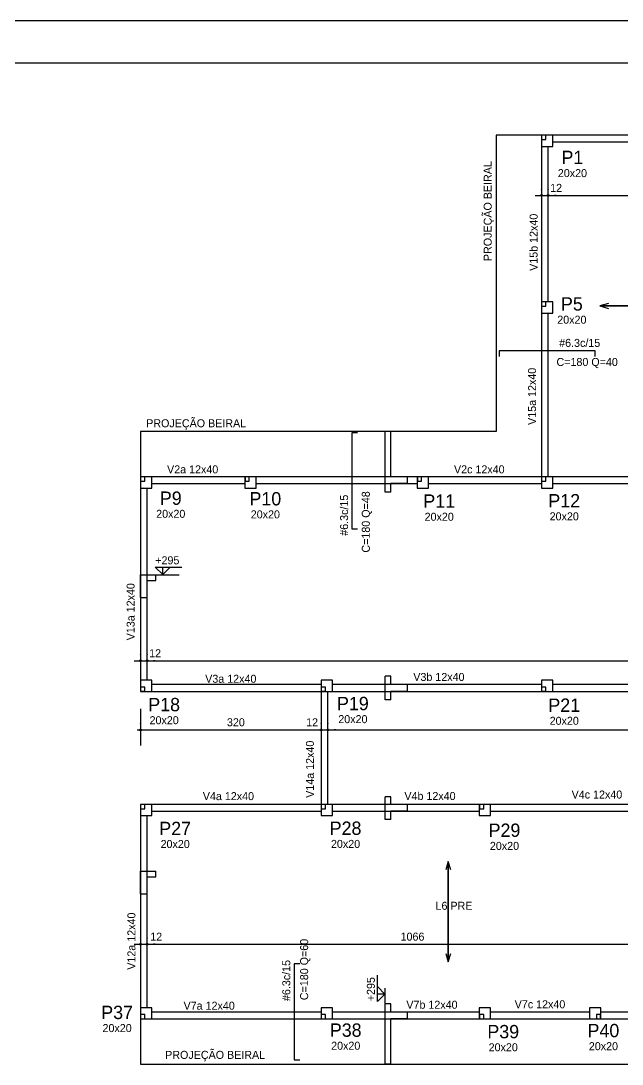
# Model space of a CAD drawing. Extents: x -8959 to 10104, y 7473 to 11928.
# Drawn here: x 2034 to 3098, y 10081 to 11928 of the extents above; entities that cross this region are included whole.
import ezdxf
from ezdxf.enums import TextEntityAlignment as Align

# ---------------------------------------------------------------- set-up
doc = ezdxf.new("R2010")
doc.units = 0
doc.header["$LTSCALE"] = 10
doc.header["$MEASUREMENT"] = 0
doc.linetypes.add('LT0', pattern=[0])
doc.linetypes.add('PT1', pattern=[7.1, 0.1, -7])
for name, color, linetype in [('COT-L', 1, 'LT0'), ('COT-T', 1, 'LT0'), ('LJN-T', 8, 'LT0'), ('PIL-L', 2, 'LT0'), ('PIL-T', 4, 'LT0'), ('VIG-L', 7, 'LT0'), ('VIG-T', 8, 'LT0')]:
    doc.layers.add(name, color=color, linetype=linetype)

msp = doc.modelspace()

# ---------------------------------------------------------------- linework, layer by layer
at = {"layer": 'COT-L', "linetype": 'ByBlock'}
msp.add_line((2245.5, 10710.3), (2245.5, 10645.6), dxfattribs=at)
at = {"layer": 'COT-T', "linetype": 'LT0'}
for p, q in [((2955.5, 11630.1), (2955.5, 11630.6)), ((2967.5, 11630.1), (2967.5, 11630.6)), ((2967.5, 11630.6), (2967.5, 11630.1)), ((2944.3, 11619.3), (2981.5, 11619.3)), ((2956.3, 11619.3), (3150.5, 11619.3)), ((2981.5, 11619.3), (2978.8, 11619.3)), ((3074, 11428.1), (3059, 11423.6)), ((3242, 11423.6), (3059, 11423.6)), ((3059, 11423.6), (3074, 11419.1)), ((3059, 11423.6), (3242, 11423.6)), ((2234.3, 10795.3), (2271.5, 10795.3)), ((2245.5, 10806.1), (2245.5, 10806.6)), ((2246.3, 10795.3), (3348, 10795.3)), ((2257.5, 10806.1), (2257.5, 10806.6)), ((2257.5, 10806.6), (2257.5, 10806.1)), ((2271.5, 10795.3), (2268.8, 10795.3)), ((2245.5, 10683.7), (2245.5, 10684.2)), ((2565.5, 10683.7), (2565.5, 10684.2)), ((2577.5, 10683.7), (2577.5, 10684.2)), ((2577.5, 10684.2), (2577.5, 10683.7)), ((2239.7, 10673), (3412.2, 10673)), ((2554.3, 10673), (2591.5, 10673)), ((2591.5, 10673), (2588.8, 10673)), ((2790.5, 10440.1), (2786, 10425.1)), ((2790.5, 10440.1), (2790.5, 10262.1)), ((2790.5, 10262.1), (2790.5, 10440.1)), ((2795, 10425.1), (2790.5, 10440.1)), ((2234.3, 10293.4), (2271.5, 10293.4)), ((2245.5, 10304.1), (2245.5, 10304.6)), ((2246.3, 10293.4), (2790.5, 10293.4)), ((2257.5, 10304.1), (2257.5, 10304.6)), ((2257.5, 10304.6), (2257.5, 10304.1)), ((2271.5, 10293.4), (2268.8, 10293.4)), ((2790.5, 10293.4), (3334.8, 10293.4)), ((2786, 10277.1), (2790.5, 10262.1)), ((2790.5, 10262.1), (2795, 10277.1))]:
    msp.add_line(p, q, dxfattribs=at)
at = {"layer": 'COT-T'}
for centre in [(2955.5, 11619.3), (2967.5, 11619.3), (2967.5, 11619.3), (2245.5, 10795.3), (2257.5, 10795.3), (2257.5, 10795.3), (2245.5, 10673), (2565.5, 10673), (2577.5, 10673), (2577.5, 10673), (2245.5, 10293.4), (2257.5, 10293.4), (2257.5, 10293.4)]:
    msp.add_circle(centre, 1.5, dxfattribs=at)
at = {"layer": 'LJN-T', "linetype": 'PT1'}
for p, q in [((2967, 11706.1), (2975.5, 11714.7)), ((2969, 11411.1), (2975.5, 11417.7)), ((2735.5, 11103.5), (2753.2, 11121.1)), ((2250.6, 11101.1), (2265.5, 11116.1)), ((2436.2, 11101.1), (2450.5, 11115.4)), ((2955.9, 11101.1), (2975.5, 11120.7)), ((2565.5, 10747.8), (2578.8, 10761.1)), ((2261.8, 10741.1), (2265.5, 10744.8)), ((2967.2, 10741.1), (2975.5, 10749.5)), ((2245.5, 10539.2), (2247.4, 10541.1)), ((2565.5, 10525.1), (2581.6, 10541.1)), ((2265.5, 10522.1), (2264.6, 10521.1)), ((2858.5, 10521.1), (2865.5, 10528.1)), ((2245.5, 10168), (2258.7, 10181.1)), ((2845.5, 10174), (2852.7, 10181.1)), ((2572.8, 10161.1), (2585.5, 10173.9)), ((3055.4, 10161.1), (3060.5, 10166.3))]:
    msp.add_line(p, q, dxfattribs=at)
at = {"layer": 'PIL-T', "linetype": 'LT0'}
for p, q in [((2975.5, 11726.1), (2955.5, 11726.1)), ((2955.5, 11726.1), (2955.5, 11706.1)), ((2963.3, 11725.9), (2955.8, 11725.9)), ((2955.8, 11725.9), (2955.8, 11718.4)), ((2955.8, 11718.4), (2963.3, 11718.4)), ((2963.3, 11718.4), (2963.3, 11725.9)), ((2975.5, 11706.1), (2975.5, 11726.1)), ((2955.5, 11706.1), (2975.5, 11706.1)), ((2975.5, 11431.1), (2955.5, 11431.1)), ((2955.5, 11431.1), (2955.5, 11411.1)), ((2963.3, 11430.9), (2955.8, 11430.9)), ((2955.8, 11430.9), (2955.8, 11423.4)), ((2955.8, 11423.4), (2963.3, 11423.4)), ((2963.3, 11423.4), (2963.3, 11430.9)), ((2975.5, 11411.1), (2975.5, 11431.1)), ((2955.5, 11411.1), (2975.5, 11411.1)), ((2678.6, 11121.1), (2678.6, 11201.1)), ((2688.6, 11201.1), (2678.6, 11201.1)), ((2688.6, 11121.1), (2688.6, 11201.1)), ((2265.5, 11121.1), (2245.5, 11121.1)), ((2245.5, 11121.1), (2245.5, 11101.1)), ((2265.5, 11101.1), (2265.5, 11121.1)), ((2450.5, 11121.1), (2430.5, 11121.1)), ((2430.5, 11121.1), (2430.5, 11101.1)), ((2450.5, 11101.1), (2450.5, 11121.1)), ((2678.6, 11109.1), (2678.6, 11121.1)), ((2718.6, 11121.1), (2688.6, 11121.1)), ((2718.6, 11109.1), (2718.6, 11121.1)), ((2755.5, 11121.1), (2735.5, 11121.1)), ((2735.5, 11121.1), (2735.5, 11101.1)), ((2755.5, 11101.1), (2755.5, 11121.1)), ((2975.5, 11121.1), (2955.5, 11121.1)), ((2955.5, 11121.1), (2955.5, 11101.1)), ((2975.5, 11101.1), (2975.5, 11121.1)), ((2253.3, 11120.9), (2245.8, 11120.9)), ((2245.8, 11120.9), (2245.8, 11113.4)), ((2245.8, 11113.4), (2253.3, 11113.4)), ((2253.3, 11113.4), (2253.3, 11120.9)), ((2438.3, 11120.9), (2430.8, 11120.9)), ((2430.8, 11120.9), (2430.8, 11113.4)), ((2430.8, 11113.4), (2438.3, 11113.4)), ((2438.3, 11113.4), (2438.3, 11120.9)), ((2678.6, 11094.1), (2678.6, 11109.1)), ((2718.6, 11109.1), (2688.6, 11109.1)), ((2688.6, 11094.1), (2688.6, 11109.1)), ((2743.3, 11120.9), (2735.8, 11120.9)), ((2735.8, 11120.9), (2735.8, 11113.4)), ((2735.8, 11113.4), (2743.3, 11113.4)), ((2743.3, 11113.4), (2743.3, 11120.9)), ((2963.3, 11120.9), (2955.8, 11120.9)), ((2955.8, 11120.9), (2955.8, 11113.4)), ((2955.8, 11113.4), (2963.3, 11113.4)), ((2963.3, 11113.4), (2963.3, 11120.9)), ((2245.5, 11101.1), (2265.5, 11101.1)), ((2430.5, 11101.1), (2450.5, 11101.1)), ((2688.6, 11094.1), (2678.6, 11094.1)), ((2735.5, 11101.1), (2755.5, 11101.1)), ((2955.5, 11101.1), (2975.5, 11101.1)), ((2245.5, 10947.3), (2257.5, 10947.3)), ((2245.5, 10907.3), (2245.5, 10947.3)), ((2257.5, 10947.3), (2272.5, 10947.3)), ((2257.5, 10907.3), (2257.5, 10937.3)), ((2257.5, 10937.3), (2272.5, 10937.3)), ((2272.5, 10937.3), (2272.5, 10947.3)), ((2245.5, 10907.3), (2257.5, 10907.3)), ((2265.5, 10761.1), (2245.5, 10761.1)), ((2245.5, 10761.1), (2245.5, 10741.1)), ((2265.5, 10741.1), (2265.5, 10761.1)), ((2585.5, 10761.1), (2565.5, 10761.1)), ((2565.5, 10761.1), (2565.5, 10741.1)), ((2585.5, 10741.1), (2585.5, 10761.1)), ((2678.6, 10741.1), (2678.6, 10768.1)), ((2688.6, 10768.1), (2678.6, 10768.1)), ((2688.6, 10753.1), (2688.6, 10768.1)), ((2718.6, 10753.1), (2688.6, 10753.1)), ((2718.6, 10741.1), (2718.6, 10753.1)), ((2975.5, 10761.1), (2955.5, 10761.1)), ((2955.5, 10761.1), (2955.5, 10741.1)), ((2975.5, 10741.1), (2975.5, 10761.1)), ((2245.5, 10741.1), (2265.5, 10741.1)), ((2253.3, 10748.9), (2245.8, 10748.9)), ((2245.8, 10748.9), (2245.8, 10741.4)), ((2245.8, 10741.4), (2253.3, 10741.4)), ((2253.3, 10741.4), (2253.3, 10748.9)), ((2565.5, 10741.1), (2585.5, 10741.1)), ((2573.3, 10748.9), (2565.8, 10748.9)), ((2565.8, 10748.9), (2565.8, 10741.4)), ((2565.8, 10741.4), (2573.3, 10741.4)), ((2573.3, 10741.4), (2573.3, 10748.9)), ((2678.6, 10726.1), (2678.6, 10741.1)), ((2718.6, 10741.1), (2688.6, 10741.1)), ((2688.6, 10726.1), (2688.6, 10741.1)), ((2955.5, 10741.1), (2975.5, 10741.1)), ((2963.3, 10748.9), (2955.8, 10748.9)), ((2955.8, 10748.9), (2955.8, 10741.4)), ((2955.8, 10741.4), (2963.3, 10741.4)), ((2963.3, 10741.4), (2963.3, 10748.9)), ((2688.6, 10726.1), (2678.6, 10726.1)), ((2678.6, 10529.1), (2678.6, 10554.7)), ((2688.6, 10554.7), (2678.6, 10554.7)), ((2688.6, 10541.1), (2688.6, 10554.7)), ((2265.5, 10541.1), (2245.5, 10541.1)), ((2245.5, 10541.1), (2245.5, 10521.1)), ((2253.3, 10540.9), (2245.8, 10540.9)), ((2245.8, 10540.9), (2245.8, 10533.4)), ((2245.8, 10533.4), (2253.3, 10533.4)), ((2253.3, 10533.4), (2253.3, 10540.9)), ((2265.5, 10521.1), (2265.5, 10541.1)), ((2585.5, 10541.1), (2565.5, 10541.1)), ((2565.5, 10541.1), (2565.5, 10521.1)), ((2573.3, 10540.9), (2565.8, 10540.9)), ((2565.8, 10540.9), (2565.8, 10533.4)), ((2565.8, 10533.4), (2573.3, 10533.4)), ((2573.3, 10533.4), (2573.3, 10540.9)), ((2585.5, 10521.1), (2585.5, 10541.1)), ((2718.6, 10541.1), (2688.6, 10541.1)), ((2718.6, 10529.1), (2718.6, 10541.1)), ((2865.5, 10541.1), (2845.5, 10541.1)), ((2845.5, 10541.1), (2845.5, 10521.1)), ((2853.3, 10540.9), (2845.8, 10540.9)), ((2845.8, 10540.9), (2845.8, 10533.4)), ((2845.8, 10533.4), (2853.3, 10533.4)), ((2853.3, 10533.4), (2853.3, 10540.9)), ((2865.5, 10521.1), (2865.5, 10541.1)), ((2245.5, 10521.1), (2265.5, 10521.1)), ((2565.5, 10521.1), (2585.5, 10521.1)), ((2678.6, 10514.1), (2678.6, 10529.1)), ((2688.6, 10514.1), (2678.6, 10514.1)), ((2718.6, 10529.1), (2688.6, 10529.1)), ((2688.6, 10514.1), (2688.6, 10529.1)), ((2845.5, 10521.1), (2865.5, 10521.1)), ((2245.5, 10422.6), (2257.5, 10422.6)), ((2245.5, 10382.6), (2245.5, 10422.6)), ((2257.5, 10422.6), (2272.5, 10422.6)), ((2272.5, 10412.6), (2272.5, 10422.6)), ((2257.5, 10382.6), (2257.5, 10412.6)), ((2257.5, 10412.6), (2272.5, 10412.6)), ((2245.5, 10382.6), (2257.5, 10382.6)), ((2265.5, 10181.1), (2245.5, 10181.1)), ((2245.5, 10181.1), (2245.5, 10161.1)), ((2265.5, 10161.1), (2265.5, 10181.1)), ((2585.5, 10181.1), (2565.5, 10181.1)), ((2565.5, 10181.1), (2565.5, 10161.1)), ((2585.5, 10161.1), (2585.5, 10181.1)), ((2678.6, 10161.1), (2678.6, 10188.1)), ((2688.6, 10188.1), (2678.6, 10188.1)), ((2688.6, 10173.1), (2688.6, 10188.1)), ((2865.5, 10181.1), (2845.5, 10181.1)), ((2845.5, 10181.1), (2845.5, 10161.1)), ((2865.5, 10161.1), (2865.5, 10181.1)), ((3060.5, 10181.1), (3040.5, 10181.1)), ((3040.5, 10181.1), (3040.5, 10161.1)), ((3060.5, 10161.1), (3060.5, 10181.1)), ((2245.5, 10161.1), (2265.5, 10161.1)), ((2253.3, 10168.9), (2245.8, 10168.9)), ((2245.8, 10168.9), (2245.8, 10161.4)), ((2245.8, 10161.4), (2253.3, 10161.4)), ((2253.3, 10161.4), (2253.3, 10168.9)), ((2565.5, 10161.1), (2585.5, 10161.1)), ((2573.3, 10168.9), (2565.8, 10168.9)), ((2565.8, 10168.9), (2565.8, 10161.4)), ((2565.8, 10161.4), (2573.3, 10161.4)), ((2573.3, 10161.4), (2573.3, 10168.9)), ((2678.6, 10081.1), (2678.6, 10161.1)), ((2718.6, 10173.1), (2688.6, 10173.1)), ((2718.6, 10161.1), (2688.6, 10161.1)), ((2688.6, 10081.1), (2688.6, 10161.1)), ((2718.6, 10161.1), (2718.6, 10173.1)), ((2845.5, 10161.1), (2865.5, 10161.1)), ((2853.3, 10168.9), (2845.8, 10168.9)), ((2845.8, 10168.9), (2845.8, 10161.4)), ((2845.8, 10161.4), (2853.3, 10161.4)), ((2853.3, 10161.4), (2853.3, 10168.9)), ((3040.5, 10161.1), (3060.5, 10161.1)), ((3060.3, 10168.9), (3052.8, 10168.9)), ((3052.8, 10168.9), (3052.8, 10161.4)), ((3052.8, 10161.4), (3060.3, 10161.4)), ((3060.3, 10161.4), (3060.3, 10168.9)), ((2688.6, 10081.1), (2678.6, 10081.1))]:
    msp.add_line(p, q, dxfattribs=at)
at = {"layer": 'PIL-T', "linetype": 'ByBlock'}
for p, q in [((3050.7, 11344.3), (2880.7, 11344.3)), ((2880.7, 11344.3), (2880.7, 11334.3)), ((3050.7, 11334.3), (3050.7, 11344.3)), ((2630, 11198.7), (2620, 11198.7)), ((2620, 11198.7), (2620, 11028.7)), ((2620, 11028.7), (2630, 11028.7)), ((2527.7, 10258.9), (2517.7, 10258.9)), ((2517.7, 10258.9), (2517.7, 10088.9)), ((2517.7, 10088.9), (2527.7, 10088.9))]:
    msp.add_line(p, q, dxfattribs=at)
at = {"layer": 'VIG-L'}
for p, q in [((2271.6, 10961.4), (2318.6, 10961.4)), ((2271.6, 10961.4), (2284.9, 10948.1)), ((2284.9, 10948.1), (2298.3, 10961.4)), ((2284.9, 10948.1), (2284.9, 10961.4)), ((2665, 10191.8), (2665, 10238.7)), ((2678.3, 10205.1), (2665, 10218.4)), ((2665, 10191.8), (2678.3, 10205.1)), ((2678.3, 10205.1), (2665, 10205.1))]:
    msp.add_line(p, q, dxfattribs=at)
at = {"layer": 'VIG-T', "linetype": 'ByBlock'}
for p, q in [((4794.6, 11928.5), (-1512.4, 11928.5)), ((4694.6, 11853.5), (-1324.9, 11853.5)), ((2272.7, 10947.5), (2314.2, 10947.5)), ((2678.6, 10187.8), (2678.6, 10215.7))]:
    msp.add_line(p, q, dxfattribs=at)
at = {"layer": 'VIG-T', "linetype": 'LT0'}
for p, q in [((3325.5, 11726.1), (2875.5, 11726.1)), ((2875.5, 11726.1), (2875.5, 11201.1)), ((2975.5, 11714.1), (3325.5, 11714.1)), ((2955.5, 11706.1), (2955.5, 11431.1)), ((2967.5, 11431.1), (2967.5, 11706.1)), ((2955.5, 11411.1), (2955.5, 11121.1)), ((2967.5, 11121.1), (2967.5, 11411.1)), ((2875.5, 11201.1), (2245.5, 11201.1)), ((2245.5, 11201.1), (2245.5, 10761.1)), ((2430.5, 11121.1), (2265.5, 11121.1)), ((2735.5, 11121.1), (2450.5, 11121.1)), ((2955.5, 11121.1), (2755.5, 11121.1)), ((3325.5, 11121.1), (2975.5, 11121.1)), ((2265.5, 11109.1), (2430.5, 11109.1)), ((2450.5, 11109.1), (2735.5, 11109.1)), ((2755.5, 11109.1), (2955.5, 11109.1)), ((2975.5, 11109.1), (3325.5, 11109.1)), ((2257.5, 10761.1), (2257.5, 11101.1)), ((2565.5, 10753.1), (2265.5, 10753.1)), ((2735.5, 10753.1), (2585.5, 10753.1)), ((2955.5, 10753.1), (2735.5, 10753.1)), ((3325.5, 10753.1), (2975.5, 10753.1)), ((2265.5, 10741.1), (2565.5, 10741.1)), ((2565.5, 10741.1), (2565.5, 10541.1)), ((2577.5, 10541.1), (2577.5, 10741.1)), ((2585.5, 10741.1), (2735.5, 10741.1)), ((2735.5, 10741.1), (2955.5, 10741.1)), ((2975.5, 10741.1), (3325.5, 10741.1)), ((2565.5, 10541.1), (2265.5, 10541.1)), ((2845.5, 10541.1), (2585.5, 10541.1)), ((3060.5, 10541.1), (2865.5, 10541.1)), ((3315.5, 10541.1), (3060.5, 10541.1)), ((2245.5, 10521.1), (2245.5, 10081.1)), ((2257.5, 10181.1), (2257.5, 10521.1)), ((2265.5, 10529.1), (2565.5, 10529.1)), ((2585.5, 10529.1), (2845.5, 10529.1)), ((2865.5, 10529.1), (3060.5, 10529.1)), ((3060.5, 10529.1), (3315.5, 10529.1)), ((2565.5, 10173.1), (2265.5, 10173.1)), ((2265.5, 10161.1), (2565.5, 10161.1)), ((2845.5, 10173.1), (2585.5, 10173.1)), ((2585.5, 10161.1), (2845.5, 10161.1)), ((3040.5, 10173.1), (2865.5, 10173.1)), ((2865.5, 10161.1), (3040.5, 10161.1)), ((3167.5, 10173.1), (3060.5, 10173.1)), ((3060.5, 10161.1), (3155.5, 10161.1)), ((2245.5, 10081.1), (3155.5, 10081.1))]:
    msp.add_line(p, q, dxfattribs=at)

# ---------------------------------------------------------------- texts
at = {"layer": 'COT-L'}
msp.add_text('L6 PRE', height=14.18, dxfattribs=at).set_placement((2800.7, 10361.5), align=Align.MIDDLE)
at = {"layer": 'COT-T'}
for s, p in [('12', (2981.5, 11632.8)), ('12', (2271.5, 10808.8)), ('320', (2414.5, 10686.5)), ('12', (2549.5, 10686.5)), ('12', (2273.4, 10306.9)), ('1066', (2727.2, 10306.9))]:
    msp.add_text(s, height=14.18, dxfattribs=at).set_placement(p, align=Align.MIDDLE)
at = {"layer": 'PIL-L'}
for s, height, p in [('P1', 23.62, (3010.4, 11686.7)), ('20x20', 14.18, (3010.4, 11658.9)), ('P5', 23.62, (3009.4, 11427.1)), ('20x20', 14.18, (3009.4, 11399.3)), ('P9', 23.62, (2299.2, 11083.3)), ('P10', 23.62, (2466.7, 11082.3)), ('P11', 23.62, (2774.5, 11078.1)), ('P12', 23.62, (2995.9, 11078.9)), ('20x20', 14.18, (2299.2, 11055.6)), ('20x20', 14.18, (2466.7, 11054.6)), ('20x20', 14.18, (2774.5, 11050.4)), ('20x20', 14.18, (2995.9, 11051.1)), ('P18', 23.62, (2287.5, 10717.8)), ('P19', 23.62, (2621.7, 10719.7)), ('P21', 23.62, (2995.9, 10716.9)), ('20x20', 14.18, (2287.5, 10690.1)), ('20x20', 14.18, (2621.7, 10692)), ('20x20', 14.18, (2995.9, 10689.1)), ('P27', 23.62, (2307, 10498.6)), ('P28', 23.62, (2608.7, 10498.9)), ('P29', 23.62, (2890.1, 10495.3)), ('20x20', 14.18, (2307, 10470.9)), ('20x20', 14.18, (2608.7, 10471.1)), ('20x20', 14.18, (2890.1, 10467.6)), ('P37', 23.62, (2204.2, 10172.7)), ('20x20', 14.18, (2204.2, 10145)), ('P38', 23.62, (2609, 10141.4)), ('P39', 23.62, (2887.9, 10138.7)), ('P40', 23.62, (3065.3, 10140.6)), ('20x20', 14.18, (2609, 10113.7)), ('20x20', 14.18, (2887.9, 10111)), ('20x20', 14.18, (3065.3, 10112.9))]:
    msp.add_text(s, height=height, dxfattribs=at).set_placement(p, align=Align.MIDDLE)
at = {"layer": 'VIG-L'}
for s, height, p in [('PROJEÇÃO BEIRAL', 14.175, (2860.6, 11591.6)), ('V15b 12x40', 14.18, (2941.4, 11536.4)), ('V15a 12x40', 14.18, (2938.9, 11263.6)), ('#6.3c/15', 14.18, (2605.8, 11053.1)), ('C=180 Q=48', 14.18, (2646.4, 11041.2)), ('V13a 12x40', 14.18, (2228.1, 10882.2)), ('V14a 12x40', 14.18, (2545.7, 10603.3)), ('V12a 12x40', 14.18, (2229.5, 10298.9)), ('C=180 Q=60', 14.18, (2537.2, 10248.7)), ('#6.3c/15', 14.18, (2503.5, 10229.2)), ('+295', 14.18, (2653.5, 10213.9))]:
    msp.add_text(s, height=height, rotation=90, dxfattribs=at).set_placement(p, align=Align.MIDDLE)
for s, height, p in [('#6.3c/15', 14.18, (3023.3, 11358.5)), ('C=180 Q=40', 14.18, (3036.5, 11322.6)), ('PROJEÇÃO BEIRAL', 14.175, (2344.2, 11215.7)), ('V2a 12x40', 14.18, (2338, 11134.3)), ('V2c 12x40', 14.18, (2845.5, 11134.3)), ('+295', 14.18, (2293.1, 10973.3)), ('V3a 12x40', 14.18, (2405.5, 10763.5)), ('V3b 12x40', 14.18, (2774, 10767)), ('V4a 12x40', 14.18, (2401.3, 10555.7)), ('V4b 12x40', 14.18, (2758.2, 10556.2)), ('V4c 12x40', 14.18, (3053.8, 10558.5)), ('V7a 12x40', 14.18, (2367.2, 10184.6)), ('V7b 12x40', 14.18, (2761.7, 10186.6)), ('V7c 12x40', 14.18, (2953, 10187.1)), ('PROJEÇÃO BEIRAL', 14.175, (2377.8, 10097.3))]:
    msp.add_text(s, height=height, dxfattribs=at).set_placement(p, align=Align.MIDDLE)

doc.saveas('drawing.dxf')
